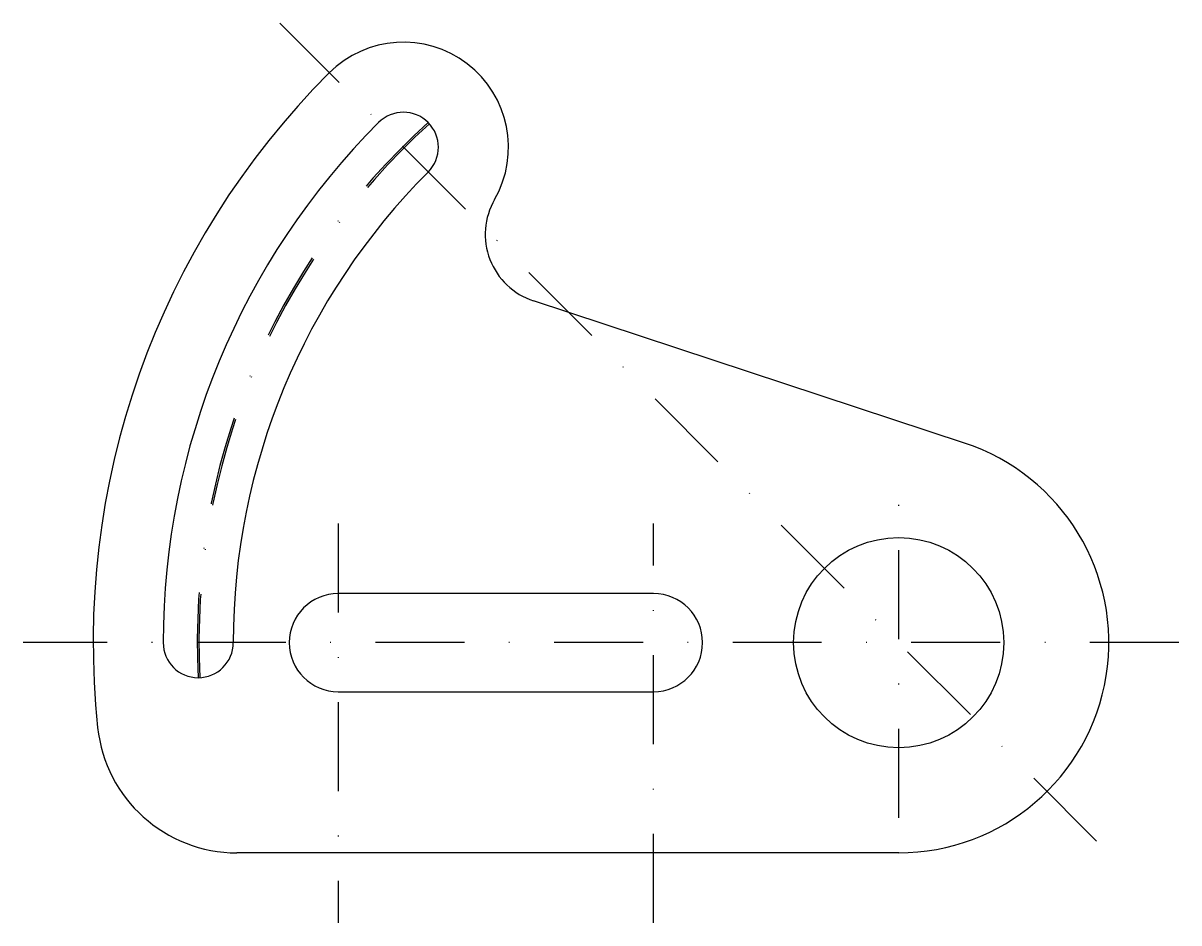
# Model space of a CAD drawing. Header units: millimetres. Extents: x -10 to 155, y -10 to 118.
import ezdxf

# ---------------------------------------------------------------- set-up
doc = ezdxf.new("R2010")
doc.units = ezdxf.units.MM
doc.linetypes.add('DASHDOT', pattern=[25.4, 12.7, -6.35, 0, -6.35])
doc.layers.add('Linha de centro', color=6, linetype='DASHDOT')
doc.layers.add('Peça', color=2, linetype='Continuous')

msp = doc.modelspace()

# ---------------------------------------------------------------- linework, layer by layer
at = {"layer": 'Linha de centro'}
for p, q in [((143.25, 1.68), (26.66, 118.43)), ((115, 5), (115, 55)), ((35, 47), (35, -10)), ((80, -10), (80, 47)), ((155, 30), (-10, 30))]:
    msp.add_line(p, q, dxfattribs=at)
for centre, radius, start, end in [((114.87, 30.05), 100, 132.1037, 182.8963), ((115, 29.97), 99.9, 132.1209, 182.8464)]:
    msp.add_arc(centre, radius, start, end, dxfattribs=at)
at = {"layer": 'Peça'}
for p, q in [((124.4, 58.49), (62.85, 78.79)), ((80, 37), (35, 37)), ((35, 23), (80, 23)), ((115, 0), (20.53, 0))]:
    msp.add_line(p, q, dxfattribs=at)
msp.add_circle((115, 30), 15, dxfattribs=at)
for centre, radius, start, end in [((44.29, 100.71), 15, 330.2067, 135), ((115, 30), 115, 135, 186.0423), ((44.29, 100.71), 5, 315, 135), ((115, 30), 105, 135, 180), ((115, 30), 95, 135, 180), ((65.98, 88.29), 10, 150.2067, 251.7437), ((115, 30), 30, 270, 71.7437), ((35, 30), 7, 90, 270), ((80, 30), 7, 270, 90), ((15, 30), 5, 180, 0), ((20.53, 20), 20, 186.0423, 270)]:
    msp.add_arc(centre, radius, start, end, dxfattribs=at)

doc.saveas('drawing.dxf')
